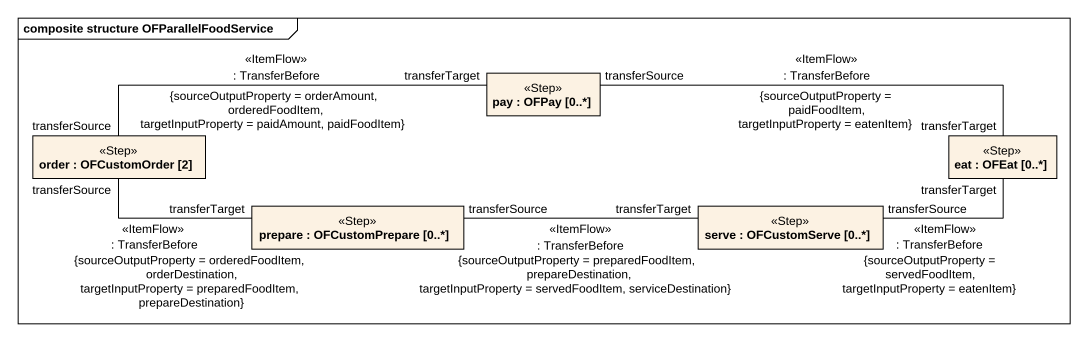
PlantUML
@startuml
mainframe composite structure OFParallelFoodService
rectangle "pay : OFPay [0..*]" as pay <<Step>>
rectangle "order : OFCustomOrder [2]" as order <<Step>>
rectangle "eat : OFEat [0..*]" as eat <<Step>>
rectangle "prepare : OFCustomPrepare [0..*]" as prepare <<Step>>
rectangle "serve : OFCustomServe [0..*]" as serve <<Step>>
pay "transferSource" -right- "transferTarget" eat : <<ItemFlow>>\n: TransferBefore\n{sourceOutputProperty = paidFoodItem, targetInputProperty = eatenItem}
order "transferSource" -right- "transferTarget" pay : <<ItemFlow>>\n: TransferBefore\n{sourceOutputProperty = orderAmount, orderedFoodItem, targetInputProperty = paidAmount, paidFoodItem}
order "transferSource" -right- "transferTarget" prepare : <<ItemFlow>>\n: TransferBefore\n{sourceOutputProperty = orderedFoodItem, orderDestination, targetInputProperty = preparedFoodItem, prepareDestination}
prepare "transferSource" -right- "transferTarget" serve : <<ItemFlow>>\n: TransferBefore\n{sourceOutputProperty = preparedFoodItem, prepareDestination, targetInputProperty = servedFoodItem, serviceDestination}
serve "transferSource" -right- "transferTarget" eat : <<ItemFlow>>\n: TransferBefore\n{sourceOutputProperty = servedFoodItem, targetInputProperty = eatenItem}
@enduml
